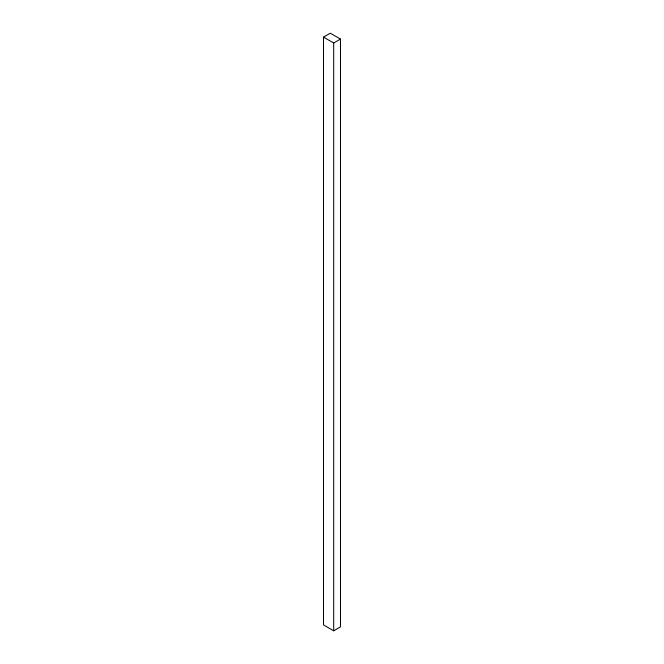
<?xml version="1.0" encoding="UTF-8"?>
<svg xmlns="http://www.w3.org/2000/svg" width="664" height="664" viewBox="0 0 664 664"><rect width="100%" height="100%" fill="white"/><g stroke="black" fill="none" stroke-linecap="round" stroke-linejoin="round"><path stroke-width="1" d="M323.517 37.118L330.307 33.2L340.483 39.076L340.483 626.882L333.693 630.8L323.517 624.924L323.517 37.118L333.693 42.994L340.483 39.076M333.693 42.994L333.693 630.8"/></g></svg>
